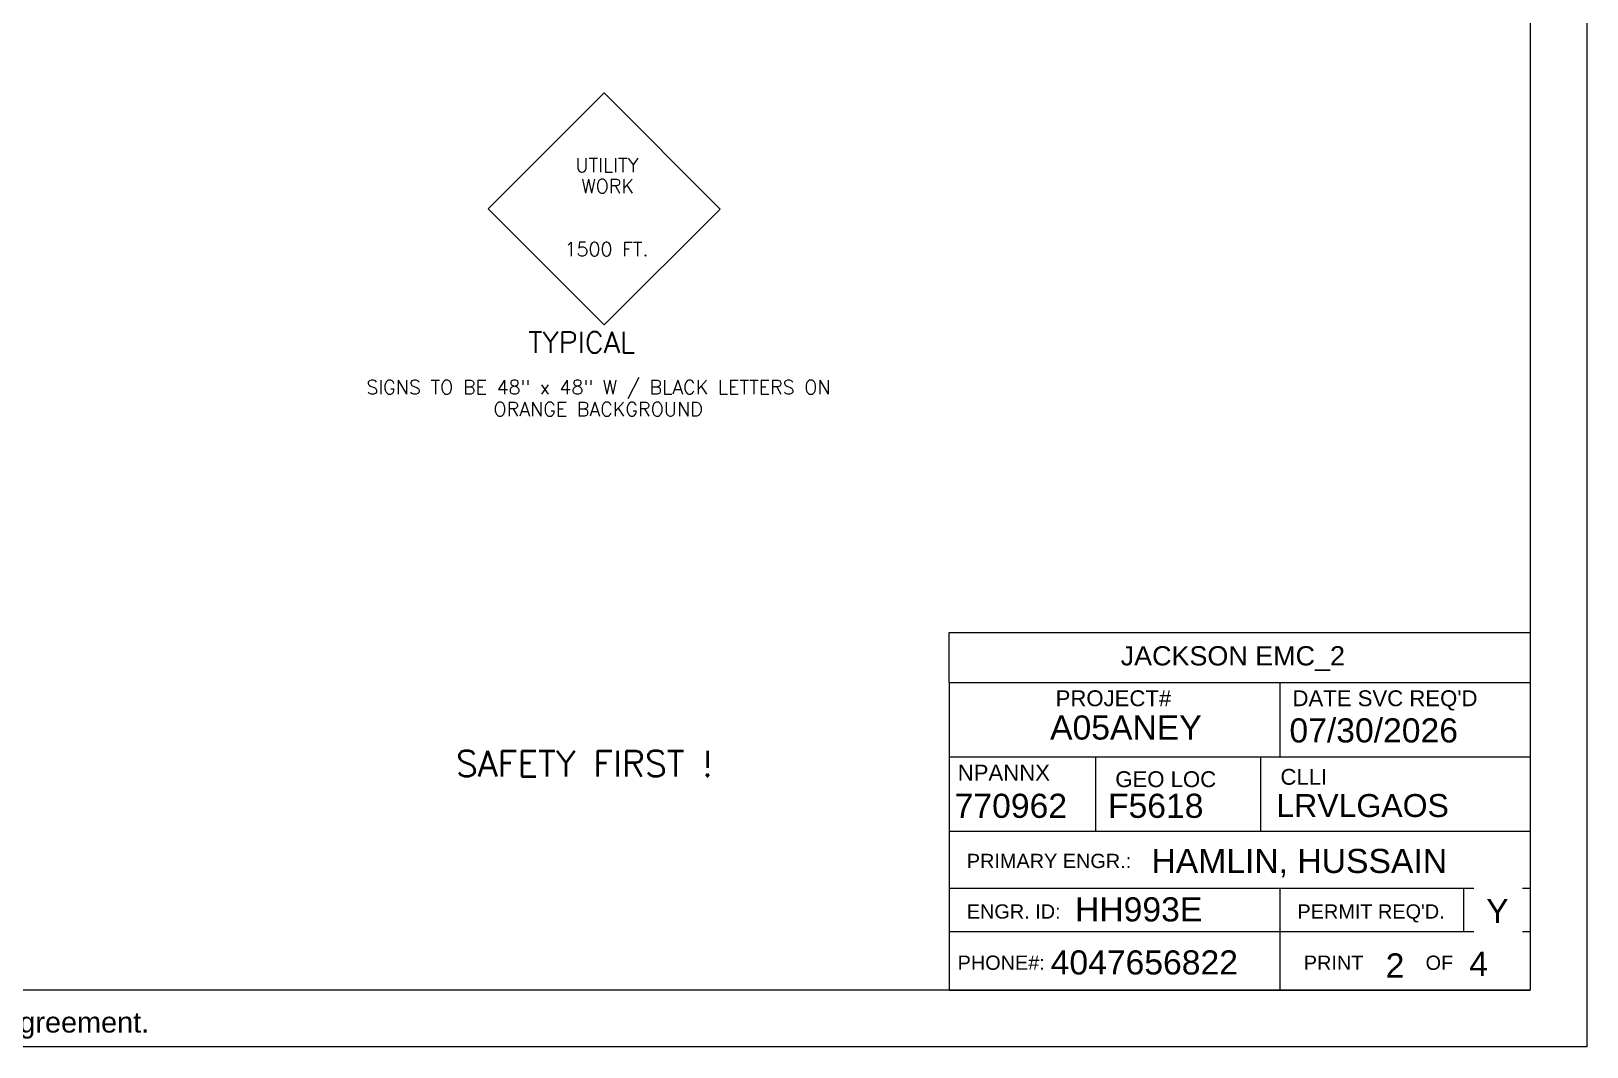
# Paper-space layout '2' of a CAD drawing. Header units: inches. Extents: x 1.3 to 17.9, y 1 to 11.6.
# Drawn here: x 9.82 to 17.9, y 1.02 to 6.29 of the extents above; entities that cross this region are included whole.
import ezdxf
from ezdxf.enums import TextEntityAlignment as Align

# ---------------------------------------------------------------- set-up
doc = ezdxf.new("R2010")
doc.units = ezdxf.units.IN
doc.header["$MEASUREMENT"] = 0
for name, color, linetype, lineweight in [('DoubleLaneStreetTRAFFIC_003 - 4', 135, 'Continuous', 0), ('Level 18', 7, 'Continuous', 0), ('z Level 63', 7, 'Continuous', 0)]:
    doc.layers.add(name, color=color, linetype=linetype, lineweight=lineweight)
doc.styles.add('ROMANS', font='romans.shx')
doc.styles.add('Telco', font='dgn000.shx', dxfattribs={"height": 108})

psp = doc.layouts.new('2')

# ---------------------------------------------------------------- linework, layer by layer
at = {"layer": 'DoubleLaneStreetTRAFFIC_003 - 4', "color": 135, "linetype": 'Continuous', "ltscale": 1.522829, "flags": 128}
psp.add_lwpolyline([(12.1907, 5.3722), (12.7925, 5.9741), (13.3949, 5.3717), (12.793, 4.7699)], close=True, dxfattribs=at)
at = {"layer": 'Level 18', "color": 7, "linetype": 'Continuous', "lineweight": 0}
for p, q in [((17.6004, 2.9129), (14.5833, 2.9129)), ((14.5833, 2.9129), (14.5833, 1.318)), ((16.3001, 2.9129), (16.3001, 2.5269)), ((17.6004, 2.9129), (17.6004, 1.318)), ((17.6004, 2.9129), (17.6004, 1.318)), ((17.6004, 2.5269), (14.5833, 2.5269)), ((15.3437, 2.5269), (15.3437, 2.1409)), ((16.2013, 2.5269), (16.2013, 2.1409)), ((17.6004, 2.1409), (14.5833, 2.1409)), ((14.5833, 1.8463), (17.6004, 1.8463)), ((16.3001, 1.8463), (16.3001, 1.318)), ((17.255, 1.8463), (17.255, 1.6228)), ((14.5833, 1.6228), (17.6004, 1.6228)), ((14.5833, 1.318), (17.6004, 1.318)), ((14.5833, 1.318), (17.6004, 1.318))]:
    psp.add_line(p, q, dxfattribs=at)
at = {"layer": 'z Level 63', "color": 7, "linetype": 'Continuous', "lineweight": 0, "flags": 128}
psp.add_lwpolyline([(1.3048, 11.5664), (17.895, 11.5664), (17.895, 1.0234), (1.3048, 1.0234), (1.3048, 11.5664)], dxfattribs=at)
at = {"layer": 'z Level 63', "color": 7, "linetype": 'Continuous', "lineweight": 0}
psp.add_lwpolyline([(1.5994, 11.4036), (17.6004, 11.4036), (17.6004, 2.8759), (17.6004, 1.318), (14.6533, 1.318), (1.5994, 1.318)], close=True, dxfattribs=at)

# ---------------------------------------------------------------- texts
at = {"layer": 'DoubleLaneStreetTRAFFIC_003 - 4', "color": 135, "linetype": 'Continuous', "style": 'ROMANS'}
for s, height, p in [('UTILITY', 0.07267, (12.807, 5.599)), ('WORK', 0.07267, (12.8108, 5.49)), ('1500 FT.', 0.07267, (12.8047, 5.163)), ('SIGNS TO BE 48" x 48" W / BLACK LETTERS ON', 0.072669, (12.7634, 4.4475)), ('ORANGE BACKGROUND', 0.072669, (12.7615, 4.3333)), ('SAFETY FIRST !', 0.133226, (12.69, 2.4939))]:
    psp.add_text(s, height=height, dxfattribs=at).set_placement(p, align=Align.MIDDLE_CENTER)
psp.add_text('TYPICAL', height=0.109, dxfattribs=at).set_placement((12.398, 4.6792), align=Align.MIDDLE_LEFT)

# ---------------------------------------------------------------- next in the draw order: texts
at = {"layer": 'Level 18', "color": 7, "linetype": 'Continuous', "lineweight": 0, "style": 'Telco', "bg_fill": 3, "box_fill_scale": 1, "bg_fill_color": 178, "bg_fill_transparency": 0}
for s, insert, char_height, attachment_point, line_spacing_factor in [('\\fArial Unicode MS|b0|i0|c00|p39;PROJECT#', (15.1367, 2.8738), 0.082276, 1, 0.933366), ("\\fArial Unicode MS|b0|i0|c00|p39;DATE SVC REQ'D", (16.3665, 2.8738), 0.082276, 1, 0.933366), ('{\\fArial Unicode MS|b0|i0|c0|p39;A05ANEY}', (15.108, 2.7434), 0.125167, 1, 0.819132), ('\\fArial Unicode MS|b0|i0|c00|p39;NPANNX', (14.6283, 2.4878), 0.082276, 1, 0.933366), ('\\fArial Unicode MS|b0|i0|c00|p39;GEO LOC', (15.4465, 2.4538), 0.082276, 1, 0.933366), ('\\fArial Unicode MS|b0|i0|c00|p39;CLLI', (16.304, 2.466), 0.082276, 1, 0.933366), ('{\\fArial Unicode MS|b0|i0|c0|p39;770962}', (14.6126, 2.3371), 0.125167, 1, 0.819132), ('{\\fArial Unicode MS|b0|i0|c0|p39;LRVLGAOS}', (16.2828, 2.3354), 0.118955, 1, 0.830575), ('\\fArial Unicode MS|b0|i0|c00|p39;PRIMARY ENGR.:', (14.6755, 2.0253), 0.07382, 1, 0.971553), ('{\\fArial Unicode MS|b0|i0|c0|p39;HAMLIN, HUSSAIN}', (15.6343, 2.051), 0.125167, 1, 0.819132), ('{\\fArial Unicode MS|b0|i0|c0|p39;HH993E}', (15.2374, 1.7996), 0.125167, 1, 0.819132), ('\\fArial Unicode MS|b0|i0|c00|p39;ENGR. ID:', (14.6755, 1.763), 0.07382, 1, 0.971553), ("\\fArial Unicode MS|b0|i0|c00|p39;PERMIT REQ'D.", (16.3923, 1.763), 0.07382, 1, 0.971553), ('\\fArial Unicode MS|b0|i0|c00|p39;PHONE#:', (14.6279, 1.4972), 0.07382, 1, 0.971553), ('\\fArial Unicode MS|b0|i0|c00|p39;PRINT', (16.4252, 1.4971), 0.07382, 1, 0.971553), ('{\\fArial Unicode MS|b0|i0|c0|p39;2}', (16.899, 1.446), 0.125167, 5, 0.819132), ('\\fArial Unicode MS|b0|i0|c00|p39;OF', (17.0576, 1.4971), 0.07382, 1, 0.971553), ('{\\fArial Unicode MS|b0|i0|c0|p39;4}', (17.3324, 1.4543), 0.125167, 5, 0.819132), ('\\fArial Unicode MS|b0|i0|c00|p39;AT&T Proprietary (Internal Use Only.) Not for disclosure outside the AT&T family of companies except under written agreement. ', (1.9798, 1.2048), 0.1071364, 1, 0.856011)]:
    psp.add_mtext(s, dxfattribs=dict(at, insert=insert, char_height=char_height, attachment_point=attachment_point, line_spacing_factor=line_spacing_factor))
at = {"layer": 'Level 18', "color": 7, "linetype": 'Continuous', "lineweight": 0, "insert": (17.3723, 1.7911), "char_height": 0.125167, "attachment_point": 1, "line_spacing_factor": 0.819132, "style": 'Telco', "bg_fill": 2}
psp.add_mtext('\\fArial Unicode MS|b0|i0|c00|p39;Y', dxfattribs=at)

# ---------------------------------------------------------------- next in the draw order: linework, layer by layer
at = {"layer": 'Level 18', "color": 7, "linetype": 'Continuous', "lineweight": 0}
psp.add_lwpolyline([(14.5833, 2.9129), (14.5833, 3.1735), (17.6004, 3.1735)], dxfattribs=at)

# ---------------------------------------------------------------- next in the draw order: texts
at = {"layer": 'Level 18', "color": 7, "linetype": 'Continuous', "lineweight": 0, "insert": (16.3507, 2.7285), "char_height": 0.125167, "width": 1.060939, "attachment_point": 1, "line_spacing_factor": 0.819132, "style": 'Telco', "bg_fill": 3, "box_fill_scale": 1, "bg_fill_color": 178, "bg_fill_transparency": 0}
psp.add_mtext('{\\fArial Unicode MS|b0|i0|c0|p39;07/30/2026}', dxfattribs=at)
at = {"layer": 'Level 18', "color": 7, "linetype": 'Continuous', "lineweight": 0, "char_height": 0.125167, "attachment_point": 1, "line_spacing_factor": 0.819132, "style": 'Telco', "bg_fill": 3, "box_fill_scale": 1, "bg_fill_color": 178, "bg_fill_transparency": 0}
for s, insert in [('{\\fArial Unicode MS|b0|i0|c0|p39;F5618}', (15.4086, 2.3371)), ('{\\fArial Unicode MS|b0|i0|c0|p39;4047656822}', (15.111, 1.5243))]:
    psp.add_mtext(s, dxfattribs=dict(at, insert=insert))

# ---------------------------------------------------------------- next in the draw order: texts
at = {"layer": 'Level 18', "color": 7, "linetype": 'Continuous', "lineweight": 0, "insert": (15.4746, 3.1029), "char_height": 0.1, "width": 1.150454, "attachment_point": 1, "line_spacing_factor": 0.933366, "style": 'Telco', "bg_fill": 3, "box_fill_scale": 1, "bg_fill_color": 178, "bg_fill_transparency": 0}
psp.add_mtext('{\\fArial Unicode MS|b0|i0|c0|p39;JACKSON EMC_2}', dxfattribs=at)

doc.saveas('drawing.dxf')
